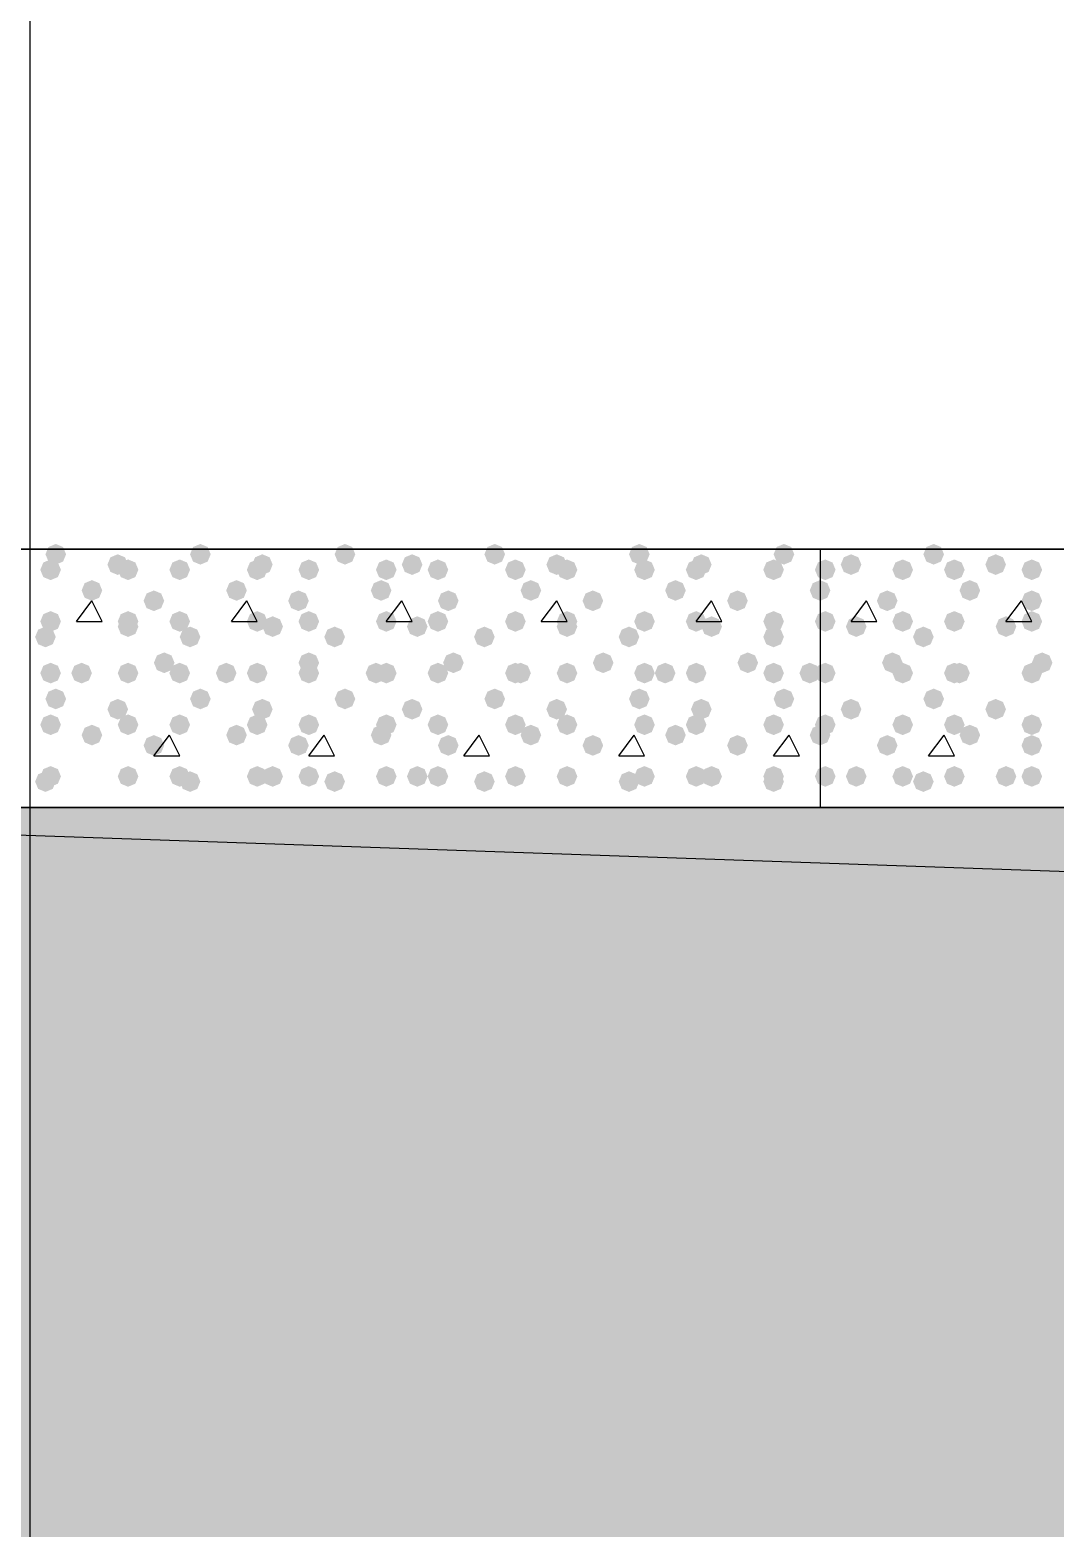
# Model space of a CAD drawing. Header units: millimetres. Extents: x 0 to 420, y 0 to 297.
# Drawn here: x 40.01 to 48.41, y 156.36 to 168.63 of the extents above; entities that cross this region are included whole.
import ezdxf

# ---------------------------------------------------------------- set-up
doc = ezdxf.new("R2010")
doc.units = ezdxf.units.MM
doc.layers.get('0').update_dxf_attribs({"linetype": 'CONTINUOUS'})

msp = doc.modelspace()

# ---------------------------------------------------------------- hatches: boundary and pattern name
at = {"true_color": 0x000008}
for points in [[(40.301333, 164.338), (40.276463, 164.278204), (40.216667, 164.253333), (40.156871, 164.278204), (40.132, 164.338), (40.156871, 164.397796), (40.216667, 164.422667), (40.276462, 164.397796)], [(41.486667, 164.338), (41.461796, 164.278204), (41.402, 164.253333), (41.342204, 164.278204), (41.317333, 164.338), (41.342204, 164.397796), (41.402, 164.422667), (41.461796, 164.397796)], [(42.672, 164.338), (42.647129, 164.278204), (42.587333, 164.253333), (42.527538, 164.278204), (42.502667, 164.338), (42.527537, 164.397796), (42.587333, 164.422667), (42.647129, 164.397796)], [(43.899667, 164.338), (43.874796, 164.278204), (43.815, 164.253333), (43.755204, 164.278204), (43.730333, 164.338), (43.755204, 164.397796), (43.815, 164.422667), (43.874796, 164.397796)], [(45.085, 164.338), (45.060129, 164.278204), (45.000333, 164.253333), (44.940538, 164.278204), (44.915667, 164.338), (44.940537, 164.397796), (45.000333, 164.422667), (45.060129, 164.397796)], [(46.270333, 164.338), (46.245463, 164.278204), (46.185667, 164.253333), (46.125871, 164.278204), (46.101, 164.338), (46.125871, 164.397796), (46.185667, 164.422667), (46.245462, 164.397796)], [(40.259, 164.211), (40.234129, 164.151204), (40.174333, 164.126333), (40.114538, 164.151204), (40.089667, 164.211), (40.114537, 164.270796), (40.174333, 164.295667), (40.234129, 164.270796)], [(40.809333, 164.253333), (40.784462, 164.193537), (40.724667, 164.168667), (40.664871, 164.193537), (40.64, 164.253333), (40.664871, 164.313129), (40.724667, 164.338), (40.784462, 164.313129)], [(40.894, 164.211), (40.869129, 164.151204), (40.809333, 164.126333), (40.749538, 164.151204), (40.724667, 164.211), (40.749537, 164.270796), (40.809333, 164.295667), (40.869129, 164.270796)], [(41.317333, 164.211), (41.292463, 164.151204), (41.232667, 164.126333), (41.172871, 164.151204), (41.148, 164.211), (41.172871, 164.270796), (41.232667, 164.295667), (41.292462, 164.270796)], [(41.952333, 164.211), (41.927463, 164.151204), (41.867667, 164.126333), (41.807871, 164.151204), (41.783, 164.211), (41.807871, 164.270796), (41.867667, 164.295667), (41.927462, 164.270796)], [(41.994667, 164.253333), (41.969796, 164.193537), (41.91, 164.168667), (41.850204, 164.193537), (41.825333, 164.253333), (41.850204, 164.313129), (41.91, 164.338), (41.969796, 164.313129)], [(42.375667, 164.211), (42.350796, 164.151204), (42.291, 164.126333), (42.231204, 164.151204), (42.206333, 164.211), (42.231204, 164.270796), (42.291, 164.295667), (42.350796, 164.270796)], [(43.010667, 164.211), (42.985796, 164.151204), (42.926, 164.126333), (42.866204, 164.151204), (42.841333, 164.211), (42.866204, 164.270796), (42.926, 164.295667), (42.985796, 164.270796)], [(43.222333, 164.253333), (43.197463, 164.193537), (43.137667, 164.168667), (43.077871, 164.193537), (43.053, 164.253333), (43.077871, 164.313129), (43.137667, 164.338), (43.197462, 164.313129)], [(43.434, 164.211), (43.409129, 164.151204), (43.349333, 164.126333), (43.289538, 164.151204), (43.264667, 164.211), (43.289537, 164.270796), (43.349333, 164.295667), (43.409129, 164.270796)], [(44.069, 164.211), (44.044129, 164.151204), (43.984333, 164.126333), (43.924538, 164.151204), (43.899667, 164.211), (43.924537, 164.270796), (43.984333, 164.295667), (44.044129, 164.270796)], [(44.407667, 164.253333), (44.382796, 164.193537), (44.323, 164.168667), (44.263204, 164.193537), (44.238333, 164.253333), (44.263204, 164.313129), (44.323, 164.338), (44.382796, 164.313129)], [(44.492333, 164.211), (44.467463, 164.151204), (44.407667, 164.126333), (44.347871, 164.151204), (44.323, 164.211), (44.347871, 164.270796), (44.407667, 164.295667), (44.467462, 164.270796)], [(45.127333, 164.211), (45.102463, 164.151204), (45.042667, 164.126333), (44.982871, 164.151204), (44.958, 164.211), (44.982871, 164.270796), (45.042667, 164.295667), (45.102462, 164.270796)], [(45.550667, 164.211), (45.525796, 164.151204), (45.466, 164.126333), (45.406204, 164.151204), (45.381333, 164.211), (45.406204, 164.270796), (45.466, 164.295667), (45.525796, 164.270796)], [(45.593, 164.253333), (45.568129, 164.193537), (45.508333, 164.168667), (45.448538, 164.193537), (45.423667, 164.253333), (45.448537, 164.313129), (45.508333, 164.338), (45.568129, 164.313129)], [(46.185667, 164.211), (46.160796, 164.151204), (46.101, 164.126333), (46.041204, 164.151204), (46.016333, 164.211), (46.041204, 164.270796), (46.101, 164.295667), (46.160796, 164.270796)], [(40.597667, 164.041667), (40.572796, 163.981871), (40.513, 163.957), (40.453204, 163.981871), (40.428333, 164.041667), (40.453204, 164.101462), (40.513, 164.126333), (40.572796, 164.101463)], [(41.105667, 163.957), (41.080796, 163.897204), (41.021, 163.872333), (40.961204, 163.897204), (40.936333, 163.957), (40.961204, 164.016796), (41.021, 164.041667), (41.080796, 164.016796)], [(41.783, 164.041667), (41.758129, 163.981871), (41.698333, 163.957), (41.638537, 163.981871), (41.613667, 164.041667), (41.638537, 164.101462), (41.698333, 164.126333), (41.758129, 164.101463)], [(42.291, 163.957), (42.266129, 163.897204), (42.206333, 163.872333), (42.146537, 163.897204), (42.121667, 163.957), (42.146537, 164.016796), (42.206333, 164.041667), (42.266129, 164.016796)], [(42.968333, 164.041667), (42.943463, 163.981871), (42.883667, 163.957), (42.823871, 163.981871), (42.799, 164.041667), (42.823871, 164.101462), (42.883667, 164.126333), (42.943462, 164.101463)], [(43.518667, 163.957), (43.493796, 163.897204), (43.434, 163.872333), (43.374204, 163.897204), (43.349333, 163.957), (43.374204, 164.016796), (43.434, 164.041667), (43.493796, 164.016796)], [(44.196, 164.041667), (44.171129, 163.981871), (44.111333, 163.957), (44.051537, 163.981871), (44.026667, 164.041667), (44.051537, 164.101462), (44.111333, 164.126333), (44.171129, 164.101463)], [(44.704, 163.957), (44.679129, 163.897204), (44.619333, 163.872333), (44.559538, 163.897204), (44.534667, 163.957), (44.559537, 164.016796), (44.619333, 164.041667), (44.679129, 164.016796)], [(45.381333, 164.041667), (45.356462, 163.981871), (45.296667, 163.957), (45.236871, 163.981871), (45.212, 164.041667), (45.236871, 164.101462), (45.296667, 164.126333), (45.356462, 164.101463)], [(45.889333, 163.957), (45.864462, 163.897204), (45.804667, 163.872333), (45.744871, 163.897204), (45.72, 163.957), (45.744871, 164.016796), (45.804667, 164.041667), (45.864462, 164.016796)], [(40.259, 163.787667), (40.234129, 163.727871), (40.174333, 163.703), (40.114538, 163.727871), (40.089667, 163.787667), (40.114537, 163.847462), (40.174333, 163.872333), (40.234129, 163.847463)], [(40.894, 163.787667), (40.869129, 163.727871), (40.809333, 163.703), (40.749538, 163.727871), (40.724667, 163.787667), (40.749537, 163.847462), (40.809333, 163.872333), (40.869129, 163.847463)], [(40.894, 163.745333), (40.869129, 163.685537), (40.809333, 163.660667), (40.749538, 163.685537), (40.724667, 163.745333), (40.749537, 163.805129), (40.809333, 163.83), (40.869129, 163.805129)], [(41.317333, 163.787667), (41.292463, 163.727871), (41.232667, 163.703), (41.172871, 163.727871), (41.148, 163.787667), (41.172871, 163.847462), (41.232667, 163.872333), (41.292462, 163.847463)], [(41.952333, 163.787667), (41.927463, 163.727871), (41.867667, 163.703), (41.807871, 163.727871), (41.783, 163.787667), (41.807871, 163.847462), (41.867667, 163.872333), (41.927462, 163.847463)], [(42.079333, 163.745333), (42.054462, 163.685537), (41.994667, 163.660667), (41.934871, 163.685537), (41.91, 163.745333), (41.934871, 163.805129), (41.994667, 163.83), (42.054462, 163.805129)], [(42.375667, 163.787667), (42.350796, 163.727871), (42.291, 163.703), (42.231204, 163.727871), (42.206333, 163.787667), (42.231204, 163.847462), (42.291, 163.872333), (42.350796, 163.847463)], [(43.010667, 163.787667), (42.985796, 163.727871), (42.926, 163.703), (42.866204, 163.727871), (42.841333, 163.787667), (42.866204, 163.847462), (42.926, 163.872333), (42.985796, 163.847463)], [(43.264667, 163.745333), (43.239796, 163.685537), (43.18, 163.660667), (43.120204, 163.685537), (43.095333, 163.745333), (43.120204, 163.805129), (43.18, 163.83), (43.239796, 163.805129)], [(43.434, 163.787667), (43.409129, 163.727871), (43.349333, 163.703), (43.289538, 163.727871), (43.264667, 163.787667), (43.289537, 163.847462), (43.349333, 163.872333), (43.409129, 163.847463)], [(44.069, 163.787667), (44.044129, 163.727871), (43.984333, 163.703), (43.924538, 163.727871), (43.899667, 163.787667), (43.924537, 163.847462), (43.984333, 163.872333), (44.044129, 163.847463)], [(44.492333, 163.787667), (44.467463, 163.727871), (44.407667, 163.703), (44.347871, 163.727871), (44.323, 163.787667), (44.347871, 163.847462), (44.407667, 163.872333), (44.467462, 163.847463)], [(44.492333, 163.745333), (44.467463, 163.685537), (44.407667, 163.660667), (44.347871, 163.685537), (44.323, 163.745333), (44.347871, 163.805129), (44.407667, 163.83), (44.467462, 163.805129)], [(45.127333, 163.787667), (45.102463, 163.727871), (45.042667, 163.703), (44.982871, 163.727871), (44.958, 163.787667), (44.982871, 163.847462), (45.042667, 163.872333), (45.102462, 163.847463)], [(45.550667, 163.787667), (45.525796, 163.727871), (45.466, 163.703), (45.406204, 163.727871), (45.381333, 163.787667), (45.406204, 163.847462), (45.466, 163.872333), (45.525796, 163.847463)], [(45.677667, 163.745333), (45.652796, 163.685537), (45.593, 163.660667), (45.533204, 163.685537), (45.508333, 163.745333), (45.533204, 163.805129), (45.593, 163.83), (45.652796, 163.805129)], [(46.185667, 163.787667), (46.160796, 163.727871), (46.101, 163.703), (46.041204, 163.727871), (46.016333, 163.787667), (46.041204, 163.847462), (46.101, 163.872333), (46.160796, 163.847463)], [(40.216667, 163.660667), (40.191796, 163.600871), (40.132, 163.576), (40.072204, 163.600871), (40.047333, 163.660667), (40.072204, 163.720462), (40.132, 163.745333), (40.191796, 163.720463)], [(41.402, 163.660667), (41.377129, 163.600871), (41.317333, 163.576), (41.257538, 163.600871), (41.232667, 163.660667), (41.257537, 163.720462), (41.317333, 163.745333), (41.377129, 163.720463)], [(42.587333, 163.660667), (42.562463, 163.600871), (42.502667, 163.576), (42.442871, 163.600871), (42.418, 163.660667), (42.442871, 163.720462), (42.502667, 163.745333), (42.562462, 163.720463)], [(43.815, 163.660667), (43.790129, 163.600871), (43.730333, 163.576), (43.670538, 163.600871), (43.645667, 163.660667), (43.670537, 163.720462), (43.730333, 163.745333), (43.790129, 163.720463)], [(45.000333, 163.660667), (44.975463, 163.600871), (44.915667, 163.576), (44.855871, 163.600871), (44.831, 163.660667), (44.855871, 163.720462), (44.915667, 163.745333), (44.975462, 163.720463)], [(46.185667, 163.660667), (46.160796, 163.600871), (46.101, 163.576), (46.041204, 163.600871), (46.016333, 163.660667), (46.041204, 163.720462), (46.101, 163.745333), (46.160796, 163.720463)], [(41.190333, 163.449), (41.165463, 163.389204), (41.105667, 163.364333), (41.045871, 163.389204), (41.021, 163.449), (41.045871, 163.508796), (41.105667, 163.533667), (41.165462, 163.508796)], [(42.375667, 163.449), (42.350796, 163.389204), (42.291, 163.364333), (42.231204, 163.389204), (42.206333, 163.449), (42.231204, 163.508796), (42.291, 163.533667), (42.350796, 163.508796)], [(43.561, 163.449), (43.536129, 163.389204), (43.476333, 163.364333), (43.416537, 163.389204), (43.391667, 163.449), (43.416537, 163.508796), (43.476333, 163.533667), (43.536129, 163.508796)], [(44.788667, 163.449), (44.763796, 163.389204), (44.704, 163.364333), (44.644204, 163.389204), (44.619333, 163.449), (44.644204, 163.508796), (44.704, 163.533667), (44.763796, 163.508796)], [(45.974, 163.449), (45.949129, 163.389204), (45.889333, 163.364333), (45.829538, 163.389204), (45.804667, 163.449), (45.829537, 163.508796), (45.889333, 163.533667), (45.949129, 163.508796)], [(40.259, 163.364333), (40.234129, 163.304537), (40.174333, 163.279667), (40.114538, 163.304537), (40.089667, 163.364333), (40.114537, 163.424129), (40.174333, 163.449), (40.234129, 163.424129)], [(40.513, 163.364333), (40.488129, 163.304537), (40.428333, 163.279667), (40.368537, 163.304537), (40.343667, 163.364333), (40.368537, 163.424129), (40.428333, 163.449), (40.488129, 163.424129)], [(40.894, 163.364333), (40.869129, 163.304537), (40.809333, 163.279667), (40.749538, 163.304537), (40.724667, 163.364333), (40.749537, 163.424129), (40.809333, 163.449), (40.869129, 163.424129)], [(41.317333, 163.364333), (41.292463, 163.304537), (41.232667, 163.279667), (41.172871, 163.304537), (41.148, 163.364333), (41.172871, 163.424129), (41.232667, 163.449), (41.292462, 163.424129)], [(41.698333, 163.364333), (41.673463, 163.304537), (41.613667, 163.279667), (41.553871, 163.304537), (41.529, 163.364333), (41.553871, 163.424129), (41.613667, 163.449), (41.673462, 163.424129)], [(41.952333, 163.364333), (41.927463, 163.304537), (41.867667, 163.279667), (41.807871, 163.304537), (41.783, 163.364333), (41.807871, 163.424129), (41.867667, 163.449), (41.927462, 163.424129)], [(42.375667, 163.364333), (42.350796, 163.304537), (42.291, 163.279667), (42.231204, 163.304537), (42.206333, 163.364333), (42.231204, 163.424129), (42.291, 163.449), (42.350796, 163.424129)], [(42.926, 163.364333), (42.901129, 163.304537), (42.841333, 163.279667), (42.781537, 163.304537), (42.756667, 163.364333), (42.781537, 163.424129), (42.841333, 163.449), (42.901129, 163.424129)], [(43.010667, 163.364333), (42.985796, 163.304537), (42.926, 163.279667), (42.866204, 163.304537), (42.841333, 163.364333), (42.866204, 163.424129), (42.926, 163.449), (42.985796, 163.424129)], [(43.434, 163.364333), (43.409129, 163.304537), (43.349333, 163.279667), (43.289538, 163.304537), (43.264667, 163.364333), (43.289537, 163.424129), (43.349333, 163.449), (43.409129, 163.424129)], [(44.069, 163.364333), (44.044129, 163.304537), (43.984333, 163.279667), (43.924538, 163.304537), (43.899667, 163.364333), (43.924537, 163.424129), (43.984333, 163.449), (44.044129, 163.424129)], [(44.111333, 163.364333), (44.086462, 163.304537), (44.026667, 163.279667), (43.966871, 163.304537), (43.942, 163.364333), (43.966871, 163.424129), (44.026667, 163.449), (44.086462, 163.424129)], [(44.492333, 163.364333), (44.467463, 163.304537), (44.407667, 163.279667), (44.347871, 163.304537), (44.323, 163.364333), (44.347871, 163.424129), (44.407667, 163.449), (44.467462, 163.424129)], [(45.127333, 163.364333), (45.102463, 163.304537), (45.042667, 163.279667), (44.982871, 163.304537), (44.958, 163.364333), (44.982871, 163.424129), (45.042667, 163.449), (45.102462, 163.424129)], [(45.296667, 163.364333), (45.271796, 163.304537), (45.212, 163.279667), (45.152204, 163.304537), (45.127333, 163.364333), (45.152204, 163.424129), (45.212, 163.449), (45.271796, 163.424129)], [(45.550667, 163.364333), (45.525796, 163.304537), (45.466, 163.279667), (45.406204, 163.304537), (45.381333, 163.364333), (45.406204, 163.424129), (45.466, 163.449), (45.525796, 163.424129)], [(46.185667, 163.364333), (46.160796, 163.304537), (46.101, 163.279667), (46.041204, 163.304537), (46.016333, 163.364333), (46.041204, 163.424129), (46.101, 163.449), (46.160796, 163.424129)], [(46.482, 163.364333), (46.457129, 163.304537), (46.397333, 163.279667), (46.337538, 163.304537), (46.312667, 163.364333), (46.337537, 163.424129), (46.397333, 163.449), (46.457129, 163.424129)], [(40.301333, 163.152667), (40.276463, 163.092871), (40.216667, 163.068), (40.156871, 163.092871), (40.132, 163.152667), (40.156871, 163.212462), (40.216667, 163.237333), (40.276462, 163.212463)], [(41.486667, 163.152667), (41.461796, 163.092871), (41.402, 163.068), (41.342204, 163.092871), (41.317333, 163.152667), (41.342204, 163.212462), (41.402, 163.237333), (41.461796, 163.212463)], [(42.672, 163.152667), (42.647129, 163.092871), (42.587333, 163.068), (42.527538, 163.092871), (42.502667, 163.152667), (42.527537, 163.212462), (42.587333, 163.237333), (42.647129, 163.212463)], [(43.899667, 163.152667), (43.874796, 163.092871), (43.815, 163.068), (43.755204, 163.092871), (43.730333, 163.152667), (43.755204, 163.212462), (43.815, 163.237333), (43.874796, 163.212463)], [(45.085, 163.152667), (45.060129, 163.092871), (45.000333, 163.068), (44.940538, 163.092871), (44.915667, 163.152667), (44.940537, 163.212462), (45.000333, 163.237333), (45.060129, 163.212463)], [(46.270333, 163.152667), (46.245463, 163.092871), (46.185667, 163.068), (46.125871, 163.092871), (46.101, 163.152667), (46.125871, 163.212462), (46.185667, 163.237333), (46.245462, 163.212463)], [(40.809333, 163.068), (40.784462, 163.008204), (40.724667, 162.983333), (40.664871, 163.008204), (40.64, 163.068), (40.664871, 163.127796), (40.724667, 163.152667), (40.784462, 163.127796)], [(41.994667, 163.068), (41.969796, 163.008204), (41.91, 162.983333), (41.850204, 163.008204), (41.825333, 163.068), (41.850204, 163.127796), (41.91, 163.152667), (41.969796, 163.127796)], [(43.222333, 163.068), (43.197463, 163.008204), (43.137667, 162.983333), (43.077871, 163.008204), (43.053, 163.068), (43.077871, 163.127796), (43.137667, 163.152667), (43.197462, 163.127796)], [(44.407667, 163.068), (44.382796, 163.008204), (44.323, 162.983333), (44.263204, 163.008204), (44.238333, 163.068), (44.263204, 163.127796), (44.323, 163.152667), (44.382796, 163.127796)], [(45.593, 163.068), (45.568129, 163.008204), (45.508333, 162.983333), (45.448538, 163.008204), (45.423667, 163.068), (45.448537, 163.127796), (45.508333, 163.152667), (45.568129, 163.127796)], [(40.259, 162.941), (40.234129, 162.881204), (40.174333, 162.856333), (40.114538, 162.881204), (40.089667, 162.941), (40.114537, 163.000796), (40.174333, 163.025667), (40.234129, 163.000796)], [(40.597667, 162.856333), (40.572796, 162.796537), (40.513, 162.771667), (40.453204, 162.796537), (40.428333, 162.856333), (40.453204, 162.916129), (40.513, 162.941), (40.572796, 162.916129)], [(40.894, 162.941), (40.869129, 162.881204), (40.809333, 162.856333), (40.749538, 162.881204), (40.724667, 162.941), (40.749537, 163.000796), (40.809333, 163.025667), (40.869129, 163.000796)], [(41.317333, 162.941), (41.292463, 162.881204), (41.232667, 162.856333), (41.172871, 162.881204), (41.148, 162.941), (41.172871, 163.000796), (41.232667, 163.025667), (41.292462, 163.000796)], [(41.783, 162.856333), (41.758129, 162.796537), (41.698333, 162.771667), (41.638537, 162.796537), (41.613667, 162.856333), (41.638537, 162.916129), (41.698333, 162.941), (41.758129, 162.916129)], [(41.952333, 162.941), (41.927463, 162.881204), (41.867667, 162.856333), (41.807871, 162.881204), (41.783, 162.941), (41.807871, 163.000796), (41.867667, 163.025667), (41.927462, 163.000796)], [(42.375667, 162.941), (42.350796, 162.881204), (42.291, 162.856333), (42.231204, 162.881204), (42.206333, 162.941), (42.231204, 163.000796), (42.291, 163.025667), (42.350796, 163.000796)], [(42.968333, 162.856333), (42.943463, 162.796537), (42.883667, 162.771667), (42.823871, 162.796537), (42.799, 162.856333), (42.823871, 162.916129), (42.883667, 162.941), (42.943462, 162.916129)], [(43.010667, 162.941), (42.985796, 162.881204), (42.926, 162.856333), (42.866204, 162.881204), (42.841333, 162.941), (42.866204, 163.000796), (42.926, 163.025667), (42.985796, 163.000796)], [(43.434, 162.941), (43.409129, 162.881204), (43.349333, 162.856333), (43.289538, 162.881204), (43.264667, 162.941), (43.289537, 163.000796), (43.349333, 163.025667), (43.409129, 163.000796)], [(44.069, 162.941), (44.044129, 162.881204), (43.984333, 162.856333), (43.924538, 162.881204), (43.899667, 162.941), (43.924537, 163.000796), (43.984333, 163.025667), (44.044129, 163.000796)], [(44.196, 162.856333), (44.171129, 162.796537), (44.111333, 162.771667), (44.051537, 162.796537), (44.026667, 162.856333), (44.051537, 162.916129), (44.111333, 162.941), (44.171129, 162.916129)], [(44.492333, 162.941), (44.467463, 162.881204), (44.407667, 162.856333), (44.347871, 162.881204), (44.323, 162.941), (44.347871, 163.000796), (44.407667, 163.025667), (44.467462, 163.000796)], [(45.127333, 162.941), (45.102463, 162.881204), (45.042667, 162.856333), (44.982871, 162.881204), (44.958, 162.941), (44.982871, 163.000796), (45.042667, 163.025667), (45.102462, 163.000796)], [(45.381333, 162.856333), (45.356462, 162.796537), (45.296667, 162.771667), (45.236871, 162.796537), (45.212, 162.856333), (45.236871, 162.916129), (45.296667, 162.941), (45.356462, 162.916129)], [(45.550667, 162.941), (45.525796, 162.881204), (45.466, 162.856333), (45.406204, 162.881204), (45.381333, 162.941), (45.406204, 163.000796), (45.466, 163.025667), (45.525796, 163.000796)], [(46.185667, 162.941), (46.160796, 162.881204), (46.101, 162.856333), (46.041204, 162.881204), (46.016333, 162.941), (46.041204, 163.000796), (46.101, 163.025667), (46.160796, 163.000796)], [(41.105667, 162.771667), (41.080796, 162.711871), (41.021, 162.687), (40.961204, 162.711871), (40.936333, 162.771667), (40.961204, 162.831462), (41.021, 162.856333), (41.080796, 162.831463)], [(42.291, 162.771667), (42.266129, 162.711871), (42.206333, 162.687), (42.146537, 162.711871), (42.121667, 162.771667), (42.146537, 162.831462), (42.206333, 162.856333), (42.266129, 162.831463)], [(43.518667, 162.771667), (43.493796, 162.711871), (43.434, 162.687), (43.374204, 162.711871), (43.349333, 162.771667), (43.374204, 162.831462), (43.434, 162.856333), (43.493796, 162.831463)], [(44.704, 162.771667), (44.679129, 162.711871), (44.619333, 162.687), (44.559538, 162.711871), (44.534667, 162.771667), (44.559537, 162.831462), (44.619333, 162.856333), (44.679129, 162.831463)], [(45.889333, 162.771667), (45.864462, 162.711871), (45.804667, 162.687), (45.744871, 162.711871), (45.72, 162.771667), (45.744871, 162.831462), (45.804667, 162.856333), (45.864462, 162.831463)], [(40.216667, 162.475333), (40.191796, 162.415537), (40.132, 162.390667), (40.072204, 162.415537), (40.047333, 162.475333), (40.072204, 162.535129), (40.132, 162.56), (40.191796, 162.535129)], [(40.259, 162.517667), (40.234129, 162.457871), (40.174333, 162.433), (40.114538, 162.457871), (40.089667, 162.517667), (40.114537, 162.577462), (40.174333, 162.602333), (40.234129, 162.577463)], [(40.894, 162.517667), (40.869129, 162.457871), (40.809333, 162.433), (40.749538, 162.457871), (40.724667, 162.517667), (40.749537, 162.577462), (40.809333, 162.602333), (40.869129, 162.577463)], [(40.894, 162.517667), (40.869129, 162.457871), (40.809333, 162.433), (40.749538, 162.457871), (40.724667, 162.517667), (40.749537, 162.577462), (40.809333, 162.602333), (40.869129, 162.577463)], [(41.317333, 162.517667), (41.292463, 162.457871), (41.232667, 162.433), (41.172871, 162.457871), (41.148, 162.517667), (41.172871, 162.577462), (41.232667, 162.602333), (41.292462, 162.577463)], [(41.402, 162.475333), (41.377129, 162.415537), (41.317333, 162.390667), (41.257538, 162.415537), (41.232667, 162.475333), (41.257537, 162.535129), (41.317333, 162.56), (41.377129, 162.535129)], [(41.952333, 162.517667), (41.927463, 162.457871), (41.867667, 162.433), (41.807871, 162.457871), (41.783, 162.517667), (41.807871, 162.577462), (41.867667, 162.602333), (41.927462, 162.577463)], [(42.079333, 162.517667), (42.054462, 162.457871), (41.994667, 162.433), (41.934871, 162.457871), (41.91, 162.517667), (41.934871, 162.577462), (41.994667, 162.602333), (42.054462, 162.577463)], [(42.375667, 162.517667), (42.350796, 162.457871), (42.291, 162.433), (42.231204, 162.457871), (42.206333, 162.517667), (42.231204, 162.577462), (42.291, 162.602333), (42.350796, 162.577463)], [(42.587333, 162.475333), (42.562463, 162.415537), (42.502667, 162.390667), (42.442871, 162.415537), (42.418, 162.475333), (42.442871, 162.535129), (42.502667, 162.56), (42.562462, 162.535129)], [(43.010667, 162.517667), (42.985796, 162.457871), (42.926, 162.433), (42.866204, 162.457871), (42.841333, 162.517667), (42.866204, 162.577462), (42.926, 162.602333), (42.985796, 162.577463)], [(43.264667, 162.517667), (43.239796, 162.457871), (43.18, 162.433), (43.120204, 162.457871), (43.095333, 162.517667), (43.120204, 162.577462), (43.18, 162.602333), (43.239796, 162.577463)], [(43.434, 162.517667), (43.409129, 162.457871), (43.349333, 162.433), (43.289538, 162.457871), (43.264667, 162.517667), (43.289537, 162.577462), (43.349333, 162.602333), (43.409129, 162.577463)], [(43.815, 162.475333), (43.790129, 162.415537), (43.730333, 162.390667), (43.670538, 162.415537), (43.645667, 162.475333), (43.670537, 162.535129), (43.730333, 162.56), (43.790129, 162.535129)], [(44.069, 162.517667), (44.044129, 162.457871), (43.984333, 162.433), (43.924538, 162.457871), (43.899667, 162.517667), (43.924537, 162.577462), (43.984333, 162.602333), (44.044129, 162.577463)], [(44.492333, 162.517667), (44.467463, 162.457871), (44.407667, 162.433), (44.347871, 162.457871), (44.323, 162.517667), (44.347871, 162.577462), (44.407667, 162.602333), (44.467462, 162.577463)], [(44.492333, 162.517667), (44.467463, 162.457871), (44.407667, 162.433), (44.347871, 162.457871), (44.323, 162.517667), (44.347871, 162.577462), (44.407667, 162.602333), (44.467462, 162.577463)], [(45.000333, 162.475333), (44.975463, 162.415537), (44.915667, 162.390667), (44.855871, 162.415537), (44.831, 162.475333), (44.855871, 162.535129), (44.915667, 162.56), (44.975462, 162.535129)], [(45.127333, 162.517667), (45.102463, 162.457871), (45.042667, 162.433), (44.982871, 162.457871), (44.958, 162.517667), (44.982871, 162.577462), (45.042667, 162.602333), (45.102462, 162.577463)], [(45.550667, 162.517667), (45.525796, 162.457871), (45.466, 162.433), (45.406204, 162.457871), (45.381333, 162.517667), (45.406204, 162.577462), (45.466, 162.602333), (45.525796, 162.577463)], [(45.677667, 162.517667), (45.652796, 162.457871), (45.593, 162.433), (45.533204, 162.457871), (45.508333, 162.517667), (45.533204, 162.577462), (45.593, 162.602333), (45.652796, 162.577463)], [(46.185667, 162.517667), (46.160796, 162.457871), (46.101, 162.433), (46.041204, 162.457871), (46.016333, 162.517667), (46.041204, 162.577462), (46.101, 162.602333), (46.160796, 162.577463)], [(46.185667, 162.475333), (46.160796, 162.415537), (46.101, 162.390667), (46.041204, 162.415537), (46.016333, 162.475333), (46.041204, 162.535129), (46.101, 162.56), (46.160796, 162.535129)]]:
    msp.add_hatch(color=0, dxfattribs=at).paths.add_polyline_path(points, flags=0)
at = {"true_color": 0x000007}
for points in [[(47.498, 164.338), (47.473129, 164.278204), (47.413333, 164.253333), (47.353537, 164.278204), (47.328667, 164.338), (47.353537, 164.397796), (47.413333, 164.422667), (47.473129, 164.397796)], [(46.609, 164.211), (46.584129, 164.151204), (46.524333, 164.126333), (46.464538, 164.151204), (46.439667, 164.211), (46.464537, 164.270796), (46.524333, 164.295667), (46.584129, 164.270796)], [(46.820667, 164.253333), (46.795796, 164.193537), (46.736, 164.168667), (46.676204, 164.193537), (46.651333, 164.253333), (46.676204, 164.313129), (46.736, 164.338), (46.795796, 164.313129)], [(47.244, 164.211), (47.219129, 164.151204), (47.159333, 164.126333), (47.099538, 164.151204), (47.074667, 164.211), (47.099537, 164.270796), (47.159333, 164.295667), (47.219129, 164.270796)], [(47.667333, 164.211), (47.642463, 164.151204), (47.582667, 164.126333), (47.522871, 164.151204), (47.498, 164.211), (47.522871, 164.270796), (47.582667, 164.295667), (47.642462, 164.270796)], [(48.006, 164.253333), (47.981129, 164.193537), (47.921333, 164.168667), (47.861537, 164.193537), (47.836667, 164.253333), (47.861537, 164.313129), (47.921333, 164.338), (47.981129, 164.313129)], [(48.302333, 164.211), (48.277463, 164.151204), (48.217667, 164.126333), (48.157871, 164.151204), (48.133, 164.211), (48.157871, 164.270796), (48.217667, 164.295667), (48.277462, 164.270796)], [(46.566667, 164.041667), (46.541796, 163.981871), (46.482, 163.957), (46.422204, 163.981871), (46.397333, 164.041667), (46.422204, 164.101462), (46.482, 164.126333), (46.541796, 164.101463)], [(47.117, 163.957), (47.092129, 163.897204), (47.032333, 163.872333), (46.972538, 163.897204), (46.947667, 163.957), (46.972537, 164.016796), (47.032333, 164.041667), (47.092129, 164.016796)], [(47.794333, 164.041667), (47.769462, 163.981871), (47.709667, 163.957), (47.649871, 163.981871), (47.625, 164.041667), (47.649871, 164.101462), (47.709667, 164.126333), (47.769462, 164.101463)], [(48.302333, 163.957), (48.277463, 163.897204), (48.217667, 163.872333), (48.157871, 163.897204), (48.133, 163.957), (48.157871, 164.016796), (48.217667, 164.041667), (48.277462, 164.016796)], [(46.609, 163.787667), (46.584129, 163.727871), (46.524333, 163.703), (46.464538, 163.727871), (46.439667, 163.787667), (46.464537, 163.847462), (46.524333, 163.872333), (46.584129, 163.847463)], [(46.863, 163.745333), (46.838129, 163.685537), (46.778333, 163.660667), (46.718537, 163.685537), (46.693667, 163.745333), (46.718537, 163.805129), (46.778333, 163.83), (46.838129, 163.805129)], [(47.244, 163.787667), (47.219129, 163.727871), (47.159333, 163.703), (47.099538, 163.727871), (47.074667, 163.787667), (47.099537, 163.847462), (47.159333, 163.872333), (47.219129, 163.847463)], [(47.667333, 163.787667), (47.642463, 163.727871), (47.582667, 163.703), (47.522871, 163.727871), (47.498, 163.787667), (47.522871, 163.847462), (47.582667, 163.872333), (47.642462, 163.847463)], [(48.090667, 163.745333), (48.065796, 163.685537), (48.006, 163.660667), (47.946204, 163.685537), (47.921333, 163.745333), (47.946204, 163.805129), (48.006, 163.83), (48.065796, 163.805129)], [(48.302333, 163.787667), (48.277463, 163.727871), (48.217667, 163.703), (48.157871, 163.727871), (48.133, 163.787667), (48.157871, 163.847462), (48.217667, 163.872333), (48.277462, 163.847463)], [(47.413333, 163.660667), (47.388463, 163.600871), (47.328667, 163.576), (47.268871, 163.600871), (47.244, 163.660667), (47.268871, 163.720462), (47.328667, 163.745333), (47.388462, 163.720463)], [(47.159333, 163.449), (47.134462, 163.389204), (47.074667, 163.364333), (47.014871, 163.389204), (46.99, 163.449), (47.014871, 163.508796), (47.074667, 163.533667), (47.134462, 163.508796)], [(48.387, 163.449), (48.362129, 163.389204), (48.302333, 163.364333), (48.242538, 163.389204), (48.217667, 163.449), (48.242537, 163.508796), (48.302333, 163.533667), (48.362129, 163.508796)], [(46.609, 163.364333), (46.584129, 163.304537), (46.524333, 163.279667), (46.464538, 163.304537), (46.439667, 163.364333), (46.464537, 163.424129), (46.524333, 163.449), (46.584129, 163.424129)], [(47.244, 163.364333), (47.219129, 163.304537), (47.159333, 163.279667), (47.099538, 163.304537), (47.074667, 163.364333), (47.099537, 163.424129), (47.159333, 163.449), (47.219129, 163.424129)], [(47.667333, 163.364333), (47.642463, 163.304537), (47.582667, 163.279667), (47.522871, 163.304537), (47.498, 163.364333), (47.522871, 163.424129), (47.582667, 163.449), (47.642462, 163.424129)], [(47.709667, 163.364333), (47.684796, 163.304537), (47.625, 163.279667), (47.565204, 163.304537), (47.540333, 163.364333), (47.565204, 163.424129), (47.625, 163.449), (47.684796, 163.424129)], [(48.302333, 163.364333), (48.277463, 163.304537), (48.217667, 163.279667), (48.157871, 163.304537), (48.133, 163.364333), (48.157871, 163.424129), (48.217667, 163.449), (48.277462, 163.424129)], [(47.498, 163.152667), (47.473129, 163.092871), (47.413333, 163.068), (47.353537, 163.092871), (47.328667, 163.152667), (47.353537, 163.212462), (47.413333, 163.237333), (47.473129, 163.212463)], [(46.820667, 163.068), (46.795796, 163.008204), (46.736, 162.983333), (46.676204, 163.008204), (46.651333, 163.068), (46.676204, 163.127796), (46.736, 163.152667), (46.795796, 163.127796)], [(48.006, 163.068), (47.981129, 163.008204), (47.921333, 162.983333), (47.861537, 163.008204), (47.836667, 163.068), (47.861537, 163.127796), (47.921333, 163.152667), (47.981129, 163.127796)], [(46.566667, 162.856333), (46.541796, 162.796537), (46.482, 162.771667), (46.422204, 162.796537), (46.397333, 162.856333), (46.422204, 162.916129), (46.482, 162.941), (46.541796, 162.916129)], [(46.609, 162.941), (46.584129, 162.881204), (46.524333, 162.856333), (46.464538, 162.881204), (46.439667, 162.941), (46.464537, 163.000796), (46.524333, 163.025667), (46.584129, 163.000796)], [(47.244, 162.941), (47.219129, 162.881204), (47.159333, 162.856333), (47.099538, 162.881204), (47.074667, 162.941), (47.099537, 163.000796), (47.159333, 163.025667), (47.219129, 163.000796)], [(47.667333, 162.941), (47.642463, 162.881204), (47.582667, 162.856333), (47.522871, 162.881204), (47.498, 162.941), (47.522871, 163.000796), (47.582667, 163.025667), (47.642462, 163.000796)], [(47.794333, 162.856333), (47.769462, 162.796537), (47.709667, 162.771667), (47.649871, 162.796537), (47.625, 162.856333), (47.649871, 162.916129), (47.709667, 162.941), (47.769462, 162.916129)], [(48.302333, 162.941), (48.277463, 162.881204), (48.217667, 162.856333), (48.157871, 162.881204), (48.133, 162.941), (48.157871, 163.000796), (48.217667, 163.025667), (48.277462, 163.000796)], [(47.117, 162.771667), (47.092129, 162.711871), (47.032333, 162.687), (46.972538, 162.711871), (46.947667, 162.771667), (46.972537, 162.831462), (47.032333, 162.856333), (47.092129, 162.831463)], [(48.302333, 162.771667), (48.277463, 162.711871), (48.217667, 162.687), (48.157871, 162.711871), (48.133, 162.771667), (48.157871, 162.831462), (48.217667, 162.856333), (48.277462, 162.831463)], [(46.609, 162.517667), (46.584129, 162.457871), (46.524333, 162.433), (46.464538, 162.457871), (46.439667, 162.517667), (46.464537, 162.577462), (46.524333, 162.602333), (46.584129, 162.577463)], [(46.863, 162.517667), (46.838129, 162.457871), (46.778333, 162.433), (46.718537, 162.457871), (46.693667, 162.517667), (46.718537, 162.577462), (46.778333, 162.602333), (46.838129, 162.577463)], [(47.244, 162.517667), (47.219129, 162.457871), (47.159333, 162.433), (47.099538, 162.457871), (47.074667, 162.517667), (47.099537, 162.577462), (47.159333, 162.602333), (47.219129, 162.577463)], [(47.413333, 162.475333), (47.388463, 162.415537), (47.328667, 162.390667), (47.268871, 162.415537), (47.244, 162.475333), (47.268871, 162.535129), (47.328667, 162.56), (47.388462, 162.535129)], [(47.667333, 162.517667), (47.642463, 162.457871), (47.582667, 162.433), (47.522871, 162.457871), (47.498, 162.517667), (47.522871, 162.577462), (47.582667, 162.602333), (47.642462, 162.577463)], [(48.090667, 162.517667), (48.065796, 162.457871), (48.006, 162.433), (47.946204, 162.457871), (47.921333, 162.517667), (47.946204, 162.577462), (48.006, 162.602333), (48.065796, 162.577463)], [(48.302333, 162.517667), (48.277463, 162.457871), (48.217667, 162.433), (48.157871, 162.457871), (48.133, 162.517667), (48.157871, 162.577462), (48.217667, 162.602333), (48.277462, 162.577463)]]:
    msp.add_hatch(color=0, dxfattribs=at).paths.add_polyline_path(points, flags=0)
at = {"true_color": 0x000008}
h = msp.add_hatch(color=0, dxfattribs=at)
h.paths.add_polyline_path([(379.518333, 162.263667), (33.401, 162.263667), (379.518333, 150.241)], flags=0)
h.paths.add_polyline_path([(33.401, 162.263667), (379.518333, 150.241), (33.401, 150.241)], flags=0)

# ---------------------------------------------------------------- linework, layer by layer
at = {"color": 0, "true_color": 0x000007}
for points in [[(32.342667, 185.547), (32.342667, 162.263667), (380.576667, 162.263667), (380.576667, 185.547), (218.101333, 185.547), (218.101333, 206.756), (194.775667, 206.756), (194.775667, 185.547)], [(32.342667, 185.547), (32.342667, 162.263667), (380.576667, 162.263667), (380.576667, 185.547), (218.101333, 185.547), (218.101333, 206.756), (194.775667, 206.756), (194.775667, 185.547)], [(46.482, 164.380333), (46.482, 162.263667), (48.598667, 162.263667), (48.598667, 164.380333)]]:
    msp.add_lwpolyline(points, close=True, dxfattribs=at)
at = {"color": 0, "true_color": 0x0000fd}
msp.add_lwpolyline([(34.459333, 164.380333), (378.46, 164.380333), (378.46, 183.430333), (215.984667, 183.430333), (215.984667, 204.639333), (196.934667, 204.639333), (196.934667, 183.430333), (34.459333, 183.430333)], close=True, dxfattribs=at)
at = {"color": 0, "true_color": 0x000001}
msp.add_lwpolyline([(371.051667, 174.116999), (40.005002, 174.116999), (40.005002, 138.683999), (371.051667, 138.683999)], dxfattribs=at)
at = {"color": 0, "true_color": 0x000007}
for points in [[(46.482, 164.380333), (34.459333, 164.380333)], [(46.736, 163.787667), (46.863, 163.957)], [(46.947667, 163.787667), (46.863, 163.957)], [(48.006, 163.787667), (48.133, 163.957)], [(48.217667, 163.787667), (48.133, 163.957)], [(46.736, 163.787667), (46.947667, 163.787667)], [(48.006, 163.787667), (48.217667, 163.787667)], [(47.371, 162.687), (47.498, 162.856333)], [(47.582667, 162.687), (47.498, 162.856333)], [(47.371, 162.687), (47.582667, 162.687)], [(34.459333, 162.263667), (46.482, 162.263667)]]:
    msp.add_lwpolyline(points, dxfattribs=at)
at = {"color": 0, "true_color": 0x000008}
for points in [[(40.386, 163.787667), (40.513, 163.957)], [(40.597667, 163.787667), (40.513, 163.957)], [(41.656, 163.787667), (41.783, 163.957)], [(41.867667, 163.787667), (41.783, 163.957)], [(42.926, 163.787667), (43.053, 163.957)], [(43.137667, 163.787667), (43.053, 163.957)], [(44.196, 163.787667), (44.323, 163.957)], [(44.407667, 163.787667), (44.323, 163.957)], [(45.466, 163.787667), (45.593, 163.957)], [(45.677667, 163.787667), (45.593, 163.957)], [(40.386, 163.787667), (40.597667, 163.787667)], [(41.656, 163.787667), (41.867667, 163.787667)], [(42.926, 163.787667), (43.137667, 163.787667)], [(44.196, 163.787667), (44.407667, 163.787667)], [(45.466, 163.787667), (45.677667, 163.787667)], [(41.021, 162.687), (41.148, 162.856333)], [(41.232667, 162.687), (41.148, 162.856333)], [(42.291, 162.687), (42.418, 162.856333)], [(42.502667, 162.687), (42.418, 162.856333)], [(43.561, 162.687), (43.688, 162.856333)], [(43.772667, 162.687), (43.688, 162.856333)], [(44.831, 162.687), (44.958, 162.856333)], [(45.042667, 162.687), (44.958, 162.856333)], [(46.101, 162.687), (46.228, 162.856333)], [(46.312667, 162.687), (46.228, 162.856333)], [(41.021, 162.687), (41.232667, 162.687)], [(42.291, 162.687), (42.502667, 162.687)], [(43.561, 162.687), (43.772667, 162.687)], [(44.831, 162.687), (45.042667, 162.687)], [(46.101, 162.687), (46.312667, 162.687)]]:
    msp.add_lwpolyline(points, dxfattribs=at)
for points in [[(379.518333, 162.263667), (33.401, 162.263667), (379.518333, 150.241)], [(33.401, 162.263667), (379.518333, 150.241), (33.401, 150.241)]]:
    msp.add_lwpolyline(points, close=True, dxfattribs=at)

doc.saveas('drawing.dxf')
